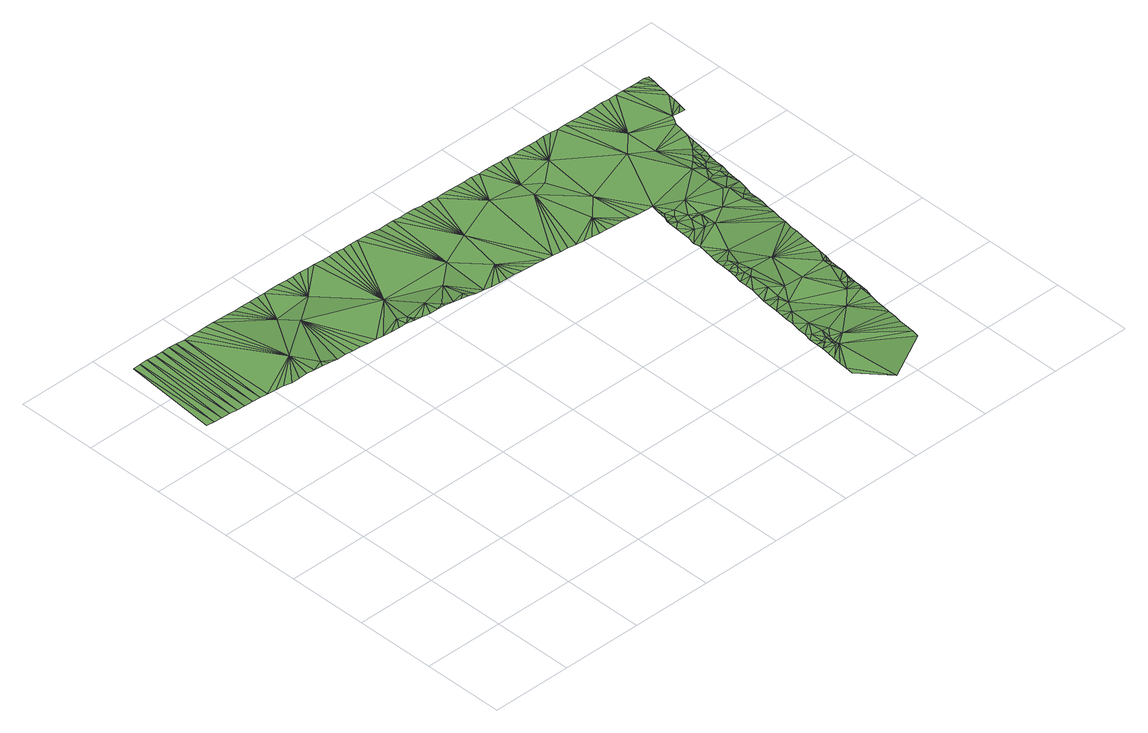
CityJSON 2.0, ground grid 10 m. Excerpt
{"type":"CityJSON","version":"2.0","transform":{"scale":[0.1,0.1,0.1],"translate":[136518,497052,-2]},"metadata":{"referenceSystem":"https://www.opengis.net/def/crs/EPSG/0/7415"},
"CityObjects":{
"plantcover1":{"type":"PlantCover","attributes":{"3df_class":"Forest","bgt_fysiekvoorkomen":"loofbos","bgt_status":"bestaand","identificatienamespace":"NL.IMGeo","begroeidterreindeeloptalud":"false","relatievehoogteligging":0,"aantal_punten":0},"geometry":[{"type":"MultiSurface","lod":"1","boundaries":[[[0,1,2]],[[1,3,4]],[[2,1,4]],[[3,5,6]],[[4,3,6]],[[5,7,8]],[[8,6,5]],[[7,9,10]],[[8,7,10]],[[9,11,12]],[[10,9,12]],[[11,13,14]],[[12,11,14]],[[15,13,16]],[[13,15,14]],[[17,16,18]],[[19,17,18]],[[16,17,15]],[[17,19,20]],[[17,20,21]],[[22,17,21]],[[23,15,17]],[[24,17,22]],[[23,17,25]],[[25,17,26]],[[17,24,27]],[[28,27,24]],[[29,26,17]],[[30,27,28]],[[30,31,27]],[[32,29,17]],[[17,27,33]],[[31,33,27]],[[34,29,32]],[[35,34,32]],[[36,33,31]],[[32,17,33]],[[35,32,37]],[[33,36,38]],[[37,32,39]],[[38,40,33]],[[41,33,40]],[[32,42,39]],[[33,41,43]],[[44,42,32]],[[32,45,44]],[[32,33,46]],[[32,46,45]],[[33,43,47]],[[48,49,50]],[[45,46,51]],[[43,50,47]],[[49,48,52]],[[46,33,47]],[[53,51,46]],[[52,54,49]],[[46,55,53]],[[50,49,47]],[[49,54,56]],[[57,58,54]],[[54,58,56]],[[55,46,59]],[[60,58,57]],[[56,58,60]],[[61,59,46]],[[49,56,47]],[[57,62,60]],[[46,63,61]],[[56,60,64]],[[65,46,47]],[[64,60,62]],[[63,46,65]],[[64,47,56]],[[62,66,64]],[[66,67,64]],[[64,67,68]],[[69,65,47]],[[67,70,68]],[[64,71,47]],[[69,47,72]],[[68,70,73]],[[47,74,72]],[[68,71,64]],[[68,73,71]],[[74,47,75]],[[73,76,77]],[[78,75,47]],[[77,71,73]],[[79,77,76]],[[71,80,47]],[[81,78,47]],[[79,82,77]],[[82,71,77]],[[47,80,81]],[[83,71,82]],[[80,71,83]],[[81,80,84]],[[85,86,83]],[[80,87,84]],[[80,83,86]],[[88,86,85]],[[80,89,87]],[[90,86,88]],[[80,91,89]],[[92,86,90]],[[93,91,80]],[[94,86,92]],[[95,80,86]],[[95,93,80]],[[86,94,96]],[[86,96,97]],[[98,86,97]],[[98,95,86]],[[95,99,93]],[[100,99,95]],[[101,102,103]],[[95,104,100]],[[95,98,105]],[[95,106,104]],[[107,101,108]],[[109,107,108]],[[108,101,103]],[[110,111,109]],[[112,106,95]],[[110,113,111]],[[114,115,113]],[[112,95,116]],[[109,108,110]],[[113,117,114]],[[118,115,119]],[[120,95,105]],[[110,117,113]],[[115,114,119]],[[118,119,121]],[[118,121,122]],[[123,119,114]],[[114,117,123]],[[117,110,108]],[[123,121,119]],[[117,108,124]],[[123,117,125]],[[125,117,124]],[[95,120,116]],[[123,126,121]],[[127,123,125]],[[122,121,128]],[[128,129,122]],[[126,123,127]],[[128,130,129]],[[108,131,124]],[[121,126,128]],[[124,131,125]],[[131,127,125]],[[127,132,126]],[[105,133,134]],[[130,135,136]],[[137,108,103]],[[132,128,126]],[[128,135,130]],[[131,132,127]],[[138,136,135]],[[135,139,138]],[[134,133,140]],[[116,120,141]],[[142,134,140]],[[143,139,144]],[[145,139,135]],[[120,105,134]],[[146,141,120]],[[131,108,147]],[[148,143,144]],[[149,142,150]],[[145,144,139]],[[132,151,128]],[[152,146,120]],[[151,135,128]],[[131,151,132]],[[153,148,144]],[[154,148,155]],[[156,149,150]],[[154,155,157]],[[153,144,145]],[[148,153,155]],[[158,152,120]],[[137,147,108]],[[151,145,135]],[[156,159,149]],[[157,160,161]],[[142,149,134]],[[160,157,155]],[[162,153,145]],[[160,163,161]],[[164,158,120]],[[155,153,162]],[[149,159,165]],[[131,147,166]],[[167,168,163]],[[169,170,168]],[[160,167,163]],[[166,171,131]],[[155,162,160]],[[167,169,168]],[[164,120,172]],[[131,173,151]],[[174,170,169]],[[171,175,131]],[[176,149,165]],[[134,177,120]],[[169,167,174]],[[178,170,179]],[[172,120,177]],[[170,174,179]],[[173,131,175]],[[167,160,180]],[[162,145,181]],[[180,160,162]],[[178,182,183]],[[179,182,178]],[[180,174,167]],[[149,176,184]],[[174,185,179]],[[145,151,186]],[[185,182,179]],[[185,174,180]],[[184,187,149]],[[182,188,183]],[[188,189,183]],[[186,181,145]],[[185,188,182]],[[177,190,172]],[[149,191,134]],[[192,189,188]],[[193,180,162]],[[194,177,134]],[[195,192,188]],[[173,196,151]],[[187,191,149]],[[185,180,193]],[[197,190,177]],[[151,196,198]],[[162,181,193]],[[191,194,134]],[[199,151,198]],[[193,188,185]],[[151,200,186]],[[199,200,151]],[[201,197,177]],[[187,202,191]],[[203,204,205]],[[195,206,205]],[[203,207,204]],[[181,186,208]],[[188,209,195]],[[201,177,210]],[[203,211,207]],[[202,212,191]],[[213,177,194]],[[206,203,205]],[[214,215,211]],[[199,216,200]],[[200,217,186]],[[203,214,211]],[[218,215,219]],[[220,208,186]],[[214,219,215]],[[209,206,195]],[[216,217,200]],[[221,191,212]],[[217,222,186]],[[220,186,222]],[[181,208,223]],[[224,193,181]],[[177,213,210]],[[194,191,213]],[[219,225,218]],[[225,219,214]],[[218,226,227]],[[208,220,228]],[[229,214,203]],[[218,225,226]],[[226,221,227]],[[222,230,220]],[[206,229,203]],[[230,228,220]],[[181,223,224]],[[214,231,225]],[[228,232,208]],[[233,230,222]],[[226,234,221]],[[229,231,214]],[[225,234,226]],[[233,228,230]],[[223,208,232]],[[209,235,206]],[[233,232,228]],[[231,234,225]],[[193,236,188]],[[235,237,206]],[[237,229,206]],[[238,231,229]],[[213,239,210]],[[237,235,209]],[[193,224,240]],[[241,223,232]],[[237,238,229]],[[231,238,242]],[[243,221,234]],[[236,209,188]],[[224,223,244]],[[223,241,244]],[[237,242,238]],[[231,243,234]],[[239,213,245]],[[240,246,193]],[[247,224,244]],[[224,247,248]],[[191,221,249]],[[231,242,243]],[[250,193,246]],[[248,247,244]],[[248,240,224]],[[251,237,209]],[[193,250,252]],[[253,245,213]],[[237,251,242]],[[249,213,191]],[[252,254,193]],[[254,255,193]],[[242,251,243]],[[256,253,213]],[[193,255,236]],[[256,213,257]],[[243,258,221]],[[259,251,209]],[[260,209,236]],[[213,261,257]],[[209,260,259]],[[251,262,243]],[[261,213,263]],[[249,221,258]],[[213,249,263]],[[243,262,264]],[[251,259,265]],[[266,251,265]],[[267,251,266]],[[251,267,262]],[[264,258,243]],[[268,267,266]],[[269,266,265]],[[262,267,270]],[[262,270,264]],[[271,268,266]],[[269,271,266]],[[263,249,272]],[[267,268,273]],[[274,268,271]],[[267,275,270]],[[270,276,264]],[[274,273,268]],[[258,264,277]],[[278,249,258]],[[279,277,264]],[[267,273,275]],[[276,279,264]],[[272,249,280]],[[270,275,276]],[[258,277,281]],[[280,249,278]],[[282,258,281]],[[278,258,282]],[[279,283,277]],[[279,276,283]],[[281,277,284]],[[285,272,280]],[[286,276,275]],[[284,282,281]],[[277,287,284]],[[278,282,288]],[[276,289,283]],[[277,283,290]],[[286,289,276]],[[288,282,284]],[[287,277,290]],[[291,285,280]],[[288,284,287]],[[283,289,290]],[[292,278,288]],[[287,293,288]],[[294,287,290]],[[291,280,295]],[[294,296,287]],[[293,292,288]],[[287,296,293]],[[280,278,297]],[[298,278,292]],[[299,295,280]],[[293,300,292]],[[296,300,293]],[[301,292,300]],[[302,299,280]],[[303,278,298]],[[301,304,292]],[[278,303,297]],[[304,298,292]],[[280,305,302]],[[306,280,297]],[[280,307,305]],[[308,280,306]],[[307,280,308]],[[307,308,309]],[[308,310,311]],[[308,312,309]],[[310,313,311]],[[308,311,314]],[[308,314,312]],[[315,316,309]],[[312,315,309]],[[317,318,316]],[[315,317,316]],[[317,319,318]],[[319,320,318]],[[319,321,320]]]}]}
},
"vertices":[
[6,438,14],[16,437,14],[16,556,15],[26,436,14],[26,557,15],[36,435,15],[36,557,15],[46,434,15],[47,556,15],[56,433,15],[57,556,15],[66,432,16],[67,556,15],[76,431,16],[77,556,14],[88,555,14],[86,430,16],[144,458,17],[96,429,16],[106,428,16],[116,426,16],[126,425,17],[136,424,18],[98,555,14],[146,423,18],[108,555,14],[118,555,14],[159,428,19],[156,422,18],[129,555,14],[166,421,18],[176,420,17],[179,513,14],[194,493,16],[139,554,14],[149,554,14],[186,419,18],[159,554,13],[196,418,18],[169,554,13],[206,417,18],[216,416,18],[180,554,13],[226,415,18],[190,553,14],[200,553,14],[229,518,14],[279,458,16],[246,413,18],[264,423,19],[236,414,18],[210,553,14],[256,412,18],[221,553,14],[266,411,19],[231,552,14],[274,418,19],[276,410,18],[274,413,20],[240,552,14],[279,413,18],[250,552,14],[286,409,18],[260,551,14],[304,423,18],[270,551,14],[296,407,18],[306,406,19],[314,408,20],[280,550,14],[316,405,19],[339,433,16],[290,550,14],[326,404,18],[300,550,14],[309,549,14],[336,403,17],[344,408,17],[319,549,14],[346,402,16],[369,458,15],[329,549,14],[356,401,14],[366,400,14],[339,548,14],[376,399,13],[404,423,13],[349,548,14],[386,398,13],[359,547,13],[396,397,13],[369,547,13],[406,396,14],[378,547,13],[416,395,14],[414,478,14],[426,394,14],[436,393,14],[446,392,14],[388,546,13],[398,546,13],[545,49,13],[544,39,13],[574,4,13],[408,546,13],[456,391,14],[418,545,12],[546,59,13],[569,84,12],[547,69,13],[564,84,13],[549,79,13],[428,545,12],[550,89,13],[559,94,14],[551,99,12],[438,544,12],[564,89,13],[552,109,12],[559,99,12],[474,503,12],[559,114,12],[554,119,12],[564,99,15],[569,89,11],[569,94,11],[569,109,15],[569,99,13],[569,129,13],[555,129,12],[556,139,14],[583,94,12],[578,109,13],[466,390,14],[514,478,12],[569,154,14],[557,149,13],[638,39,9],[559,158,12],[560,168,12],[476,389,14],[447,544,12],[486,387,14],[561,178,12],[574,179,13],[578,169,13],[457,544,12],[640,49,9],[562,188,12],[529,408,14],[496,386,14],[618,124,11],[467,543,12],[578,184,12],[564,198,12],[578,199,15],[506,385,14],[565,208,13],[477,543,12],[516,384,14],[578,224,15],[566,218,13],[593,189,14],[567,228,12],[487,543,12],[526,383,14],[641,59,9],[578,234,14],[569,238,12],[574,239,13],[570,248,13],[642,69,9],[497,542,12],[645,89,9],[578,244,16],[644,79,9],[536,382,14],[514,498,13],[571,258,13],[578,248,17],[588,234,14],[618,189,12],[578,258,16],[572,268,12],[546,381,15],[583,248,16],[638,144,11],[556,380,14],[593,273,13],[574,278,12],[507,542,12],[554,433,13],[575,288,13],[618,234,12],[534,483,13],[576,297,13],[647,99,8],[517,542,12],[648,109,8],[649,119,10],[648,134,12],[526,541,12],[566,379,14],[593,323,11],[579,317,11],[577,307,11],[603,318,12],[580,327,11],[643,159,10],[613,313,14],[536,541,12],[581,337,11],[576,378,14],[564,508,12],[588,343,12],[582,347,11],[651,129,11],[652,139,11],[584,357,12],[583,353,10],[648,154,8],[586,377,14],[654,149,9],[653,184,11],[653,194,11],[593,353,11],[588,363,12],[585,367,13],[653,159,11],[603,338,11],[653,154,8],[603,343,13],[657,169,10],[655,159,9],[598,358,14],[608,318,15],[671,269,9],[613,333,14],[608,338,12],[546,540,12],[662,209,10],[658,179,9],[613,338,13],[618,363,13],[659,189,9],[556,540,12],[664,219,10],[658,194,9],[661,199,10],[628,458,13],[665,229,10],[638,328,13],[667,239,9],[566,540,12],[668,249,10],[669,259,9],[576,539,12],[586,539,13],[658,393,14],[674,289,9],[672,279,9],[596,539,12],[658,348,15],[606,538,12],[658,368,15],[675,299,9],[663,323,13],[663,343,15],[668,328,13],[677,309,9],[663,348,14],[678,319,9],[616,538,12],[681,338,9],[679,329,8],[682,348,10],[678,363,11],[668,383,15],[653,443,12],[668,373,12],[653,483,12],[668,393,11],[668,403,13],[678,373,12],[673,393,11],[626,538,12],[684,358,9],[678,393,12],[673,408,15],[685,368,9],[687,379,10],[636,537,12],[683,418,12],[683,408,11],[688,389,10],[646,537,13],[690,399,9],[699,460,12],[696,439,11],[656,537,13],[691,409,11],[693,419,11],[667,537,13],[698,450,11],[694,429,11],[677,536,13],[703,466,12],[687,536,13],[706,472,12],[697,536,13],[714,471,12],[723,479,13],[726,498,13],[722,470,12],[725,488,13],[728,507,13],[707,535,13],[729,516,13],[717,535,13],[731,525,13],[727,535,13],[732,534,13]
]}
